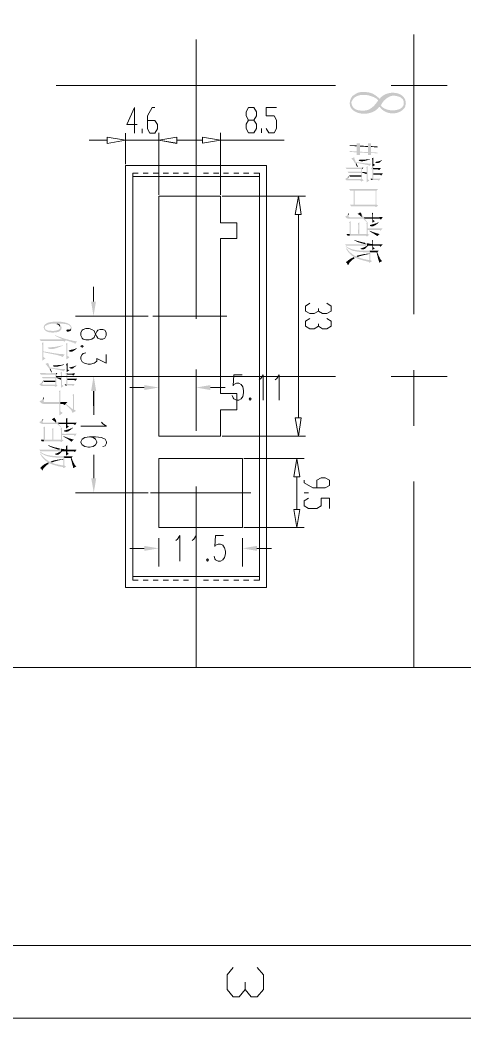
# Model space of a CAD drawing. Header units: millimetres. Extents: x 0 to 204, y 0 to 288.
# Drawn here: x 98.7 to 140.6, y 0 to 94.1 of the extents above; entities that cross this region are included whole.
import ezdxf

# ---------------------------------------------------------------- set-up
doc = ezdxf.new("R2010")
doc.units = ezdxf.units.MM

msp = doc.modelspace()

# ---------------------------------------------------------------- hatches: boundary and pattern name
h = msp.add_hatch(color=0)
h.dxf.hatch_style = 2
h.paths.add_polyline_path([(132.566833, 85.7885), (132.545667, 86.487), (132.430792, 86.316457), (132.301026, 86.1462), (132.156791, 85.983062), (131.998508, 85.833876), (131.826599, 85.705477), (131.641486, 85.604697), (131.44359, 85.538372), (131.233333, 85.513333), (130.909599, 85.513387), (130.636698, 85.550077), (130.413538, 85.627001), (130.239029, 85.747754), (130.112079, 85.915934), (130.031596, 86.135137), (129.996489, 86.40896), (130.005667, 86.741), (129.89891, 86.484529), (129.855551, 86.248435), (129.869477, 86.03379), (129.934576, 85.841665), (130.044735, 85.673131), (130.193841, 85.52926), (130.375781, 85.411123), (130.584443, 85.319791), (130.813713, 85.256335), (131.057478, 85.221827), (131.309627, 85.217337), (131.564046, 85.243938), (131.814622, 85.3027), (132.055243, 85.394695), (132.279795, 85.520993), (132.482167, 85.682667)])
h = msp.add_hatch(color=0)
h.dxf.hatch_style = 2
h.paths.add_polyline_path([(135.149167, 86.211833), (135.125172, 86.365771), (135.091355, 86.516766), (135.033527, 86.658169), (134.9375, 86.783333), (134.873386, 86.853039), (134.794013, 86.921148), (134.702941, 86.985306), (134.603728, 87.043154), (134.499935, 87.092338), (134.395121, 87.1305), (134.292845, 87.155284), (134.196667, 87.164333), (133.998729, 87.19622), (133.786596, 87.194727), (133.568426, 87.162163), (133.352381, 87.100833), (133.146622, 87.013045), (132.95931, 86.901106), (132.798604, 86.767322), (132.672667, 86.614), (132.548536, 86.738071), (132.416087, 86.852968), (132.275668, 86.956894), (132.127625, 87.048049), (131.972306, 87.124635), (131.810059, 87.184855), (131.64123, 87.226909), (131.466167, 87.249), (131.373228, 87.263418), (131.265976, 87.271473), (131.149349, 87.273154), (131.028281, 87.268447), (130.90771, 87.257341), (130.792571, 87.239822), (130.6878, 87.21588), (130.598333, 87.1855), (130.471333, 87.122), (130.3655, 87.0585), (130.2385, 86.973833), (130.153833, 86.910333), (130.069167, 86.825667), (130.005667, 86.741), (130.026833, 86.233), (130.062581, 86.417714), (130.145135, 86.577041), (130.26564, 86.710893), (130.415242, 86.819184), (130.585083, 86.901827), (130.766311, 86.958736), (130.950068, 86.989822), (131.1275, 86.995), (131.26368, 86.987924), (131.371595, 86.982118), (131.460286, 86.975311), (131.538795, 86.965234), (131.616163, 86.949618), (131.701431, 86.926192), (131.803641, 86.892687), (131.931833, 86.846833), (132.122333, 86.783333), (132.228167, 86.719833), (132.355167, 86.656333), (132.439833, 86.571667), (132.545667, 86.487), (132.566833, 85.7885), (132.672667, 85.873167), (132.757333, 85.767333), (132.7785, 86.021333), (132.820833, 86.063667), (132.947833, 86.275333), (133.0325, 86.381167), (133.096, 86.465833), (133.180667, 86.529333), (133.265333, 86.614), (133.35, 86.6775), (133.392333, 86.698667), (133.545744, 86.799816), (133.700259, 86.867438), (133.856088, 86.90498), (134.013443, 86.91589), (134.172534, 86.903615), (134.333572, 86.871605), (134.496768, 86.823306), (134.662333, 86.762167), (134.662333, 86.741), (134.831667, 86.614), (134.895167, 86.529333), (134.916333, 86.444667), (134.958667, 86.317667), (134.958667, 86.211833), (134.979833, 85.703833), (135.043333, 85.7885), (135.085667, 85.894333), (135.106833, 85.979), (135.128, 86.084833)])
h = msp.add_hatch(color=0)
h.dxf.hatch_style = 2
h.paths.add_polyline_path([(134.979833, 85.703833), (134.958667, 86.211833), (134.940659, 86.064114), (134.885578, 85.934719), (134.797989, 85.823604), (134.682458, 85.730722), (134.543551, 85.656025), (134.385833, 85.599468), (134.213871, 85.561003), (134.032228, 85.540585), (133.845472, 85.538167), (133.658167, 85.553703), (133.47488, 85.587145), (133.300176, 85.638448), (133.13862, 85.707565), (132.994778, 85.794449), (132.873216, 85.899054), (132.7785, 86.021333), (132.757333, 85.767333), (132.926667, 85.598), (133.0325, 85.513333), (133.138333, 85.449833), (133.282267, 85.374675), (133.432815, 85.317409), (133.58958, 85.278731), (133.752167, 85.259333), (133.918323, 85.254277), (134.074876, 85.260491), (134.223301, 85.279487), (134.365074, 85.312779), (134.501671, 85.36188), (134.634569, 85.428303), (134.765242, 85.513561), (134.895167, 85.619167)])
h = msp.add_hatch(color=0)
h.dxf.hatch_style = 2
h.paths.add_polyline_path([(132.503333, 81.491667), (132.503333, 81.555167), (131.868333, 81.5975), (131.868333, 82.423), (131.593167, 82.423), (131.593167, 81.5975), (130.81, 81.639833), (130.81, 82.423), (130.513667, 82.423), (130.513667, 81.661), (129.8575, 81.703333), (129.8575, 81.618667), (130.513667, 81.576333), (130.513667, 81.322333), (130.81, 81.322333), (130.81, 81.555167), (131.593167, 81.512833), (131.593167, 81.322333), (131.868333, 81.322333), (131.868333, 81.512833)])
h = msp.add_hatch(color=0)
h.dxf.hatch_style = 2
h.paths.add_polyline_path([(130.513667, 82.2325), (129.8575, 82.253667), (129.8575, 82.190167), (130.513667, 82.147833), (130.513667, 81.661)])
h = msp.add_hatch(color=0)
h.dxf.hatch_style = 2
h.paths.add_polyline_path([(131.593167, 82.169), (130.81, 82.211333), (130.81, 82.126667), (131.593167, 82.084333), (131.593167, 81.5975)])
h = msp.add_hatch(color=0)
h.dxf.hatch_style = 2
h.paths.add_polyline_path([(132.503333, 82.042), (132.503333, 82.126667), (131.868333, 82.169), (131.868333, 82.084333)])
h = msp.add_hatch(color=0)
h.dxf.hatch_style = 2
h.paths.add_polyline_path([(131.868333, 80.496833), (131.149064, 80.568668), (130.429, 80.666167), (130.393695, 80.762905), (130.342614, 80.883919), (130.297684, 81.007182), (130.280833, 81.110667), (130.005667, 81.004833), (130.005667, 80.983667), (130.068307, 80.939533), (130.128367, 80.878842), (130.185749, 80.805972), (130.240352, 80.725301), (130.292078, 80.641207), (130.340828, 80.558068), (130.386501, 80.480262), (130.429, 80.412167), (130.450167, 80.602667), (131.614333, 80.369833), (131.720167, 80.306333)])
h = msp.add_hatch(color=0)
h.dxf.hatch_style = 2
h.paths.add_polyline_path([(131.7625, 80.941333), (131.741333, 80.9625), (131.613358, 80.931263), (131.477147, 80.912626), (131.340738, 80.89776), (131.212167, 80.877833), (130.767667, 80.877833), (130.725333, 80.856667), (130.704167, 80.8355), (130.725333, 80.814333), (130.725333, 80.793167), (130.829029, 80.756274), (130.946293, 80.740845), (131.072537, 80.743309), (131.203171, 80.760094), (131.333606, 80.787627), (131.459254, 80.822337), (131.575526, 80.860652), (131.677833, 80.899)])
h = msp.add_hatch(color=0)
h.dxf.hatch_style = 2
h.paths.add_polyline_path([(132.249333, 80.391), (132.08, 80.496833), (132.08, 81.0895), (131.953, 81.004833), (131.953, 80.9625), (131.974167, 80.920167), (131.995333, 80.856667), (131.995333, 80.221667)])
h = msp.add_hatch(color=0)
h.dxf.hatch_style = 2
h.paths.add_polyline_path([(131.169833, 78.951667), (131.021667, 79.0575), (131.021667, 79.671333), (131.0005, 80.137), (129.455333, 80.137), (129.561167, 80.01), (130.937, 80.01), (130.937, 79.417333), (130.958167, 78.824667)])
h = msp.add_hatch(color=0)
h.dxf.hatch_style = 2
h.paths.add_polyline_path([(130.640667, 80.2005), (130.450167, 80.602667), (130.429, 80.412167), (130.471333, 80.369833), (130.4925, 80.306333), (130.556, 80.242833), (130.577167, 80.2005)])
h = msp.add_hatch(color=0)
h.dxf.hatch_style = 2
h.paths.add_polyline_path([(131.148667, 80.137), (131.0005, 80.137), (131.021667, 79.671333), (131.021667, 80.01)])
h = msp.add_hatch(color=0)
h.dxf.hatch_style = 2
h.paths.add_polyline_path([(131.466167, 79.502), (131.466167, 79.6925), (131.021667, 79.734833), (131.021667, 80.01), (131.021667, 79.671333), (131.236244, 79.606246), (131.445, 79.523167)])
h = msp.add_hatch(color=0)
h.dxf.hatch_style = 2
h.paths.add_polyline_path([(131.720167, 78.9305), (131.550833, 79.036333), (131.550833, 80.285167), (131.423833, 80.2005), (131.423833, 80.158167), (131.445, 80.115833), (131.466167, 80.052333), (131.466167, 78.761167)])
h = msp.add_hatch(color=0)
h.dxf.hatch_style = 2
h.paths.add_polyline_path([(132.757333, 79.121), (132.580459, 79.104695), (132.418402, 79.099304), (132.256477, 79.09947), (132.08, 79.099833), (132.08, 79.967667), (132.0165, 80.179333), (131.847167, 80.052333), (131.974167, 79.967667), (131.974167, 79.099833), (132.0165, 78.972833), (132.503333, 78.972833), (132.609167, 78.909333)])
h = msp.add_hatch(color=0)
h.dxf.hatch_style = 2
h.paths.add_polyline_path([(132.799667, 80.115833), (132.736167, 80.094667), (132.101167, 80.094667), (132.0165, 80.179333), (132.08, 79.967667), (132.5245, 79.967667), (132.6515, 79.904167)])
h = msp.add_hatch(color=0)
h.dxf.hatch_style = 2
h.paths.add_polyline_path([(132.9055, 80.814333), (132.863167, 80.8355), (132.842, 80.8355), (132.757333, 80.793167), (132.630333, 80.750833), (132.540821, 80.721845), (132.444993, 80.706516), (132.351876, 80.686887), (132.2705, 80.645), (132.2705, 80.623833), (132.312833, 80.5815), (132.376333, 80.560333), (132.503333, 80.560333), (132.566833, 80.5815), (132.639395, 80.604519), (132.717117, 80.654525), (132.788488, 80.715644), (132.842, 80.772)])
h = msp.add_hatch(color=0)
h.dxf.hatch_style = 2
h.paths.add_polyline_path([(130.958167, 78.824667), (130.937, 79.417333), (130.937, 79.0575), (129.794, 79.0575), (129.7305, 79.078667), (129.709333, 79.099833), (129.709333, 79.142167), (129.688167, 79.332667), (129.688167, 79.3115), (129.645833, 79.248), (129.624667, 79.205667), (129.582333, 79.163333), (129.54, 79.142167), (129.4765, 79.099833), (129.434167, 79.099833), (129.434167, 79.078667), (129.4765, 79.015167), (129.518833, 78.972833), (129.6035, 78.9305), (130.852333, 78.9305)])
h = msp.add_hatch(color=0)
h.dxf.hatch_style = 2
h.paths.add_polyline_path([(130.937, 79.629), (130.937, 79.756), (129.667, 79.756), (129.751667, 79.629)])
h = msp.add_hatch(color=0)
h.dxf.hatch_style = 2
h.paths.add_polyline_path([(129.751667, 79.332667), (129.688167, 79.332667), (129.709333, 79.142167), (129.7305, 79.1845), (129.7305, 79.248)])
h = msp.add_hatch(color=0)
h.dxf.hatch_style = 2
h.paths.add_polyline_path([(130.937, 79.417333), (129.794, 79.417333), (129.8575, 79.290333), (130.937, 79.290333), (130.937, 79.0575)])
h = msp.add_hatch(color=0)
h.dxf.hatch_style = 2
h.paths.add_polyline_path([(132.0165, 78.972833), (131.974167, 79.099833), (131.804833, 79.099833), (131.910667, 78.972833), (131.953, 78.972833)])
h = msp.add_hatch(color=0)
h.dxf.hatch_style = 2
h.paths.add_polyline_path([(132.990167, 79.607833), (132.08, 79.607833), (132.08, 79.480833), (132.715, 79.480833), (132.820833, 79.396167)])
h = msp.add_hatch(color=0)
h.dxf.hatch_style = 2
h.paths.add_polyline_path([(130.2385, 78.126167), (129.794, 78.126167), (129.899833, 77.978), (130.217333, 77.978), (130.217333, 76.6445)])
h = msp.add_hatch(color=0)
h.dxf.hatch_style = 2
h.paths.add_polyline_path([(132.5245, 78.126167), (132.334, 78.126167), (132.291667, 76.6445), (130.323167, 76.6445), (130.323167, 77.978), (130.302, 78.126167), (130.2385, 78.126167), (130.217333, 76.6445), (129.878667, 76.6445), (129.9845, 76.496333), (130.407833, 76.496333), (132.228167, 76.496333), (132.334, 76.411667), (132.376333, 77.978)])
h = msp.add_hatch(color=0)
h.dxf.hatch_style = 2
h.paths.add_polyline_path([(132.334, 78.126167), (130.302, 78.126167), (130.323167, 77.978), (132.291667, 77.978), (132.291667, 76.6445)])
h = msp.add_hatch(color=0)
h.dxf.hatch_style = 2
h.paths.add_polyline_path([(132.545667, 76.581), (132.376333, 76.665667), (132.376333, 77.978), (132.334, 76.411667)])
h = msp.add_hatch(color=0)
h.dxf.hatch_style = 2
h.paths.add_polyline_path([(131.487333, 75.035833), (131.36971, 75.186117), (131.241668, 75.375294), (131.109459, 75.564074), (130.979333, 75.713167), (130.979333, 75.459167), (129.878667, 75.459167), (129.794, 75.480333), (129.751667, 75.5015), (129.751667, 75.522667), (129.7305, 75.819), (129.709333, 75.776667), (129.667, 75.713167), (129.624667, 75.670833), (129.6035, 75.6285), (129.561167, 75.586167), (129.4765, 75.543833), (129.434167, 75.543833), (129.4765, 75.459167), (129.518833, 75.416833), (129.582333, 75.3745), (129.624667, 75.353333), (129.688167, 75.332167), (131.1275, 75.332167), (131.445, 75.014667)])
h = msp.add_hatch(color=0)
h.dxf.hatch_style = 2
h.paths.add_polyline_path([(129.794, 75.819), (129.7305, 75.819), (129.751667, 75.522667), (129.751667, 75.607333), (129.772833, 75.670833), (129.772833, 75.734333)])
h = msp.add_hatch(color=0)
h.dxf.hatch_style = 2
h.paths.add_polyline_path([(130.979333, 75.713167), (130.953113, 75.780009), (130.933941, 75.820604), (130.919771, 75.842306), (130.908557, 75.85247), (130.898253, 75.85845), (130.886812, 75.867601), (130.872187, 75.887277), (130.852333, 75.924833), (130.598333, 75.776667), (130.6195, 75.7555), (130.661833, 75.734333), (130.725333, 75.713167), (130.81, 75.6285), (130.8735, 75.586167), (130.915833, 75.522667), (130.979333, 75.459167)])
h = msp.add_hatch(color=0)
h.dxf.hatch_style = 2
h.paths.add_polyline_path([(131.974167, 75.332167), (131.974167, 75.459167), (131.169833, 75.459167), (131.275667, 75.332167)])
h = msp.add_hatch(color=0)
h.dxf.hatch_style = 2
h.paths.add_polyline_path([(132.228167, 75.099333), (132.058833, 75.205167), (132.058833, 75.903667), (131.931833, 75.840167), (131.974167, 75.734333), (131.974167, 74.93)])
h = msp.add_hatch(color=0)
h.dxf.hatch_style = 2
h.paths.add_polyline_path([(132.969, 75.480333), (132.741657, 75.474347), (132.520796, 75.4634), (132.296495, 75.455628), (132.058833, 75.459167), (132.058833, 75.332167), (132.672667, 75.332167), (132.799667, 75.226333)])
h = msp.add_hatch(color=0)
h.dxf.hatch_style = 2
h.paths.add_polyline_path([(130.704167, 73.7235), (130.661833, 73.871667), (129.942167, 73.871667), (129.942167, 75.099333), (129.794, 74.9935), (129.815167, 74.972333), (129.836333, 74.908833), (129.836333, 74.803), (129.8575, 74.760667), (129.8575, 73.7235), (130.598333, 73.7235)])
h = msp.add_hatch(color=0)
h.dxf.hatch_style = 2
h.paths.add_polyline_path([(131.487333, 73.638833), (131.466167, 73.871667), (130.7465, 73.871667), (130.7465, 74.972333), (130.6195, 74.887667), (130.653871, 74.760016), (130.665471, 74.622372), (130.662288, 74.47718), (130.652308, 74.326882), (130.643519, 74.173922), (130.643908, 74.020743), (130.661461, 73.869788), (130.704167, 73.7235), (131.3815, 73.7235)])
h = msp.add_hatch(color=0)
h.dxf.hatch_style = 2
h.paths.add_polyline_path([(131.699, 73.808167), (131.550833, 73.892833), (131.550833, 75.014667), (131.423833, 74.93), (131.423833, 74.887667), (131.445, 74.845333), (131.466167, 74.781833), (131.466167, 73.871667), (131.487333, 73.638833)])
h = msp.add_hatch(color=0)
h.dxf.hatch_style = 2
h.paths.add_polyline_path([(132.969, 74.443167), (132.947833, 74.443167), (132.926667, 74.422), (132.820833, 74.422), (132.503333, 74.422), (131.550833, 74.422), (131.550833, 74.273833), (132.693833, 74.273833), (132.7785, 74.189167)])
h = msp.add_hatch(color=0)
h.dxf.hatch_style = 2
h.paths.add_polyline_path([(132.588, 74.951167), (132.545667, 74.9935), (132.5245, 74.972333), (132.461, 74.951167), (132.3975, 74.908833), (132.312833, 74.887667), (132.185833, 74.845333), (132.069532, 74.804207), (131.960541, 74.779584), (131.858362, 74.756086), (131.7625, 74.718333), (131.7625, 74.676), (131.783667, 74.633667), (131.868333, 74.6125), (132.058833, 74.6125), (132.122333, 74.633667), (132.1435, 74.654833), (132.228167, 74.697167), (132.291667, 74.718333), (132.334, 74.760667), (132.461, 74.845333), (132.5245, 74.908833)])
h = msp.add_hatch(color=0)
h.dxf.hatch_style = 2
h.paths.add_polyline_path([(129.8575, 73.7235), (129.8575, 73.871667), (129.561167, 73.871667), (129.645833, 73.7235), (129.815167, 73.7235)])
h = msp.add_hatch(color=0)
h.dxf.hatch_style = 2
h.paths.add_polyline_path([(132.672667, 73.871667), (132.191257, 74.019172), (131.720167, 74.189167), (131.699, 74.168), (131.786693, 74.108866), (131.89413, 74.043117), (132.004544, 73.976309), (132.101167, 73.914), (132.185833, 73.871667), (132.376333, 73.744667), (132.418667, 73.7235), (132.439833, 73.681167)])
h = msp.add_hatch(color=0)
h.dxf.hatch_style = 2
h.paths.add_polyline_path([(131.487333, 73.003833), (131.423833, 73.025), (131.339167, 73.046167), (131.318, 72.919167), (129.413, 72.919167), (129.518833, 72.771), (131.487333, 72.771)])
h = msp.add_hatch(color=0)
h.dxf.hatch_style = 2
h.paths.add_polyline_path([(131.953, 71.331667), (131.804833, 71.416333), (131.804833, 72.157167), (131.720167, 72.305333), (131.427943, 72.304713), (131.137951, 72.307781), (130.851134, 72.32034), (130.568435, 72.348196), (130.290797, 72.397152), (130.01916, 72.473013), (129.75447, 72.581583), (129.497667, 72.728667), (129.455333, 72.7075), (129.666735, 72.539886), (129.899833, 72.411167), (129.963333, 72.39), (130.026833, 72.347667), (130.069167, 72.3265), (130.132667, 72.3265), (130.153833, 72.305333), (130.217333, 72.284167), (130.302, 72.284167), (130.3655, 72.263), (130.450167, 72.241833), (130.744516, 72.199384), (131.068762, 72.173174), (131.39592, 72.160127), (131.699, 72.157167), (131.699, 71.416333), (131.720167, 71.162333)])
h = msp.add_hatch(color=0)
h.dxf.hatch_style = 2
h.paths.add_polyline_path([(131.720167, 71.162333), (131.699, 71.416333), (131.405048, 71.476476), (131.135967, 71.535264), (130.867944, 71.608669), (130.577167, 71.712667), (130.534833, 71.839667), (130.457757, 71.811158), (130.390503, 71.8058), (130.326623, 71.827959), (130.259667, 71.882), (130.183566, 71.929972), (130.128433, 71.962036), (130.075417, 72.001707), (130.005667, 72.0725), (129.865239, 72.16856), (129.751402, 72.293559), (129.648281, 72.429737), (129.54, 72.559333), (129.497667, 72.538167), (129.573916, 72.401757), (129.639086, 72.294089), (129.712922, 72.192042), (129.815167, 72.0725), (129.877294, 72.007776), (129.932245, 71.958994), (129.986865, 71.914048), (130.048, 71.860833), (130.090333, 71.8185), (130.153833, 71.797333), (130.196167, 71.755), (130.259667, 71.712667), (130.280833, 71.5645), (130.344333, 71.606833), (130.407833, 71.628), (130.429, 71.628), (130.471333, 71.606833), (130.534833, 71.585667), (130.679693, 71.529575), (130.831167, 71.479833), (131.230423, 71.363417), (131.6355, 71.268167)])
h = msp.add_hatch(color=0)
h.dxf.hatch_style = 2
h.paths.add_polyline_path([(131.339167, 73.046167), (131.082455, 73.094569), (130.817144, 73.160334), (130.553553, 73.237808), (130.302, 73.321333), (130.280833, 73.300167), (130.302, 73.279), (130.3655, 73.257833), (130.429, 73.2155), (130.471333, 73.194333), (130.534833, 73.173167), (130.598333, 73.130833), (130.661833, 73.109667), (130.7465, 73.0885), (131.030795, 72.999071), (131.318, 72.919167)])
h = msp.add_hatch(color=0)
h.dxf.hatch_style = 2
h.paths.add_polyline_path([(131.974167, 72.771), (131.974167, 72.940333), (131.855137, 72.945542), (131.720167, 72.970364), (131.590488, 72.996045), (131.487333, 73.003833), (131.487333, 72.771), (131.341548, 72.69136), (131.191, 72.622833), (131.0005, 72.559333), (130.958167, 72.538167), (130.894667, 72.517), (130.8735, 72.495833), (130.894667, 72.474667), (130.958167, 72.4535), (131.0005, 72.4535), (131.064, 72.432333), (131.148667, 72.432333), (131.275667, 72.474667), (131.296833, 72.495833), (131.339167, 72.517), (131.466167, 72.644), (131.5085, 72.7075), (131.572, 72.771)])
h = msp.add_hatch(color=0)
h.dxf.hatch_style = 2
h.paths.add_polyline_path([(132.228167, 72.538167), (132.058833, 72.644), (132.058833, 73.321333), (131.931833, 73.257833), (131.974167, 73.173167), (131.974167, 72.368833)])
h = msp.add_hatch(color=0)
h.dxf.hatch_style = 2
h.paths.add_polyline_path([(132.969, 72.919167), (132.058833, 72.919167), (132.058833, 72.771), (132.672667, 72.771), (132.7785, 72.686333)])
h = msp.add_hatch(color=0)
h.dxf.hatch_style = 2
h.paths.add_polyline_path([(130.280833, 71.5645), (130.259667, 71.712667), (130.162494, 71.674563), (130.056632, 71.623734), (129.946321, 71.562536), (129.835804, 71.493327), (129.729322, 71.418462), (129.631116, 71.340299), (129.545428, 71.261192), (129.4765, 71.1835), (129.518833, 71.1835), (129.561167, 71.162333), (129.6035, 71.12), (129.645833, 71.035333), (129.667, 70.971833), (129.7305, 70.971833), (129.755369, 71.041406), (129.800069, 71.121224), (129.859825, 71.206052), (129.929864, 71.290656), (130.005408, 71.369804), (130.081685, 71.438261), (130.153918, 71.490793), (130.217333, 71.522167)])
h = msp.add_hatch(color=0)
h.dxf.hatch_style = 2
h.paths.add_polyline_path([(131.699, 71.987833), (131.699, 72.051333), (131.649008, 72.039925), (131.58045, 72.030315), (131.499167, 72.021723), (131.411001, 72.013366), (131.321793, 72.004463), (131.237385, 71.994233), (131.163618, 71.981895), (131.106333, 71.966667), (130.819657, 71.906077), (130.534833, 71.839667), (130.577167, 71.712667), (130.835896, 71.807106), (131.100248, 71.876576), (131.367642, 71.932883), (131.6355, 71.987833)])
h = msp.add_hatch(color=0)
h.dxf.hatch_style = 2
h.paths.add_polyline_path([(132.588, 72.305333), (131.720167, 72.305333), (131.804833, 72.157167), (132.3975, 72.157167), (132.3975, 72.093667), (132.439833, 71.966667), (132.439833, 71.903167), (132.461, 71.839667), (132.461, 72.157167)])
h = msp.add_hatch(color=0)
h.dxf.hatch_style = 2
h.paths.add_polyline_path([(132.9055, 71.331667), (132.863167, 71.374), (132.842, 71.416333), (132.757333, 71.501), (132.736167, 71.5645), (132.693833, 71.606833), (132.693833, 71.649167), (132.623371, 71.776415), (132.564055, 71.895361), (132.51142, 72.018211), (132.461, 72.157167), (132.461, 71.839667), (132.482167, 71.797333), (132.482167, 71.733833), (132.503333, 71.6915), (132.503333, 71.649167), (132.5245, 71.606833), (132.5245, 71.5645), (132.545667, 71.522167), (132.545667, 71.501), (132.566833, 71.479833), (132.566833, 71.4375), (132.609167, 71.3105), (132.609167, 71.1835)])
h = msp.add_hatch(color=0)
h.dxf.hatch_style = 2
h.paths.add_polyline_path([(105.918, 67.521667), (105.452333, 67.521667), (105.685167, 66.145833)])
h = msp.add_hatch(color=0)
h.dxf.hatch_style = 2
h.paths.add_polyline_path([(102.6795, 65.045167), (102.653273, 65.126013), (102.633727, 65.191878), (102.600026, 65.253179), (102.531333, 65.320333), (102.516508, 65.222683), (102.512548, 65.140929), (102.512358, 65.072379), (102.508844, 65.014343), (102.494912, 64.964128), (102.463468, 64.919043), (102.407417, 64.876398), (102.319667, 64.8335), (102.070297, 64.764047), (101.811667, 64.748833), (101.650955, 64.762827), (101.502683, 64.774729), (101.37036, 64.793792), (101.257497, 64.829267), (101.167603, 64.890406), (101.104187, 64.986462), (101.070761, 65.126687), (101.070833, 65.320333), (101.032274, 65.243889), (101.005117, 65.186421), (100.988792, 65.141802), (100.982727, 65.103904), (100.986353, 65.066602), (100.999098, 65.023768), (101.020393, 64.969277), (101.049667, 64.897), (101.070833, 64.854667), (101.1555, 64.77), (101.219, 64.727667), (101.240167, 64.727667), (101.2825, 64.685333), (101.473, 64.621833), (101.5365, 64.621833), (101.710182, 64.600931), (101.917897, 64.598285), (102.125413, 64.612705), (102.2985, 64.643), (102.354577, 64.660504), (102.415396, 64.686789), (102.477001, 64.721011), (102.535434, 64.762327), (102.586741, 64.809894), (102.626964, 64.862869), (102.652147, 64.920407), (102.658333, 64.981667)])
h = msp.add_hatch(color=0)
h.dxf.hatch_style = 2
h.paths.add_polyline_path([(103.632, 65.002833), (103.597972, 65.164831), (103.510259, 65.295049), (103.381287, 65.397197), (103.223483, 65.474982), (103.049276, 65.532114), (102.871091, 65.572299), (102.701357, 65.599248), (102.5525, 65.616667), (102.334996, 65.615939), (102.117128, 65.618254), (101.899988, 65.614484), (101.684667, 65.5955), (101.619418, 65.576599), (101.569275, 65.564874), (101.529203, 65.557549), (101.494167, 65.551844), (101.45913, 65.544981), (101.419058, 65.534183), (101.368915, 65.516671), (101.303667, 65.489667), (101.261333, 65.4685), (101.219, 65.426167), (101.1555, 65.405), (101.070833, 65.320333), (101.092, 65.066333), (101.091851, 65.13534), (101.110124, 65.191349), (101.151085, 65.232475), (101.219, 65.256833), (101.276133, 65.309221), (101.346132, 65.338854), (101.421357, 65.359227), (101.494167, 65.383833), (101.557667, 65.405), (101.642333, 65.405), (101.705833, 65.426167), (101.7905, 65.426167), (101.875167, 65.447333), (101.965958, 65.447455), (102.02001, 65.448375), (102.048768, 65.448543), (102.063682, 65.446407), (102.076198, 65.440419), (102.097764, 65.429027), (102.139826, 65.410682), (102.213833, 65.383833), (102.277333, 65.447333), (102.594833, 65.447333), (102.6795, 65.426167), (102.79251, 65.428035), (102.903337, 65.414393), (103.013371, 65.396054), (103.124, 65.383833), (103.207261, 65.363411), (103.284205, 65.336605), (103.35513, 65.296372), (103.420333, 65.235667), (103.477893, 65.179046), (103.514823, 65.133802), (103.535861, 65.094776), (103.545746, 65.056808), (103.549214, 65.01474), (103.551004, 64.96341), (103.555854, 64.897661), (103.5685, 64.812333), (103.632, 64.939333)])
h = msp.add_hatch(color=0)
h.dxf.hatch_style = 2
h.paths.add_polyline_path([(102.531333, 65.320333), (102.467833, 65.362667), (102.404333, 65.383833), (102.340833, 65.426167), (102.277333, 65.447333), (102.213833, 65.383833), (102.277333, 65.362667), (102.340833, 65.320333), (102.383167, 65.299167), (102.446667, 65.235667), (102.467833, 65.193333), (102.510167, 65.151), (102.510167, 65.045167)])
h = msp.add_hatch(color=0)
h.dxf.hatch_style = 2
h.paths.add_polyline_path([(103.5685, 64.812333), (103.547333, 65.024), (103.547333, 65.002833), (103.526167, 64.939333), (103.505, 64.897), (103.483833, 64.897), (103.420333, 64.875833), (103.356833, 64.875833), (103.272167, 64.897), (103.229833, 64.875833), (103.166333, 64.875833), (103.124, 64.791167), (103.124, 64.748833), (103.166333, 64.7065), (103.229833, 64.685333), (103.3145, 64.685333), (103.4415, 64.727667), (103.526167, 64.77)])
h = msp.add_hatch(color=0)
h.dxf.hatch_style = 2
h.paths.add_polyline_path([(104.118833, 63.754), (104.009031, 63.779813), (103.888381, 63.796466), (103.761249, 63.818343), (103.632, 63.859833), (103.498319, 63.877296), (103.356304, 63.916719), (103.20397, 63.959449), (103.039333, 63.986833), (103.018167, 64.008), (102.9335, 64.029167), (102.8065, 64.0715), (102.721833, 64.092667), (102.658333, 64.113833), (102.594833, 64.156167), (102.439523, 64.199724), (102.318608, 64.244008), (102.203515, 64.291997), (102.065667, 64.346667), (102.0445, 64.3255), (102.106107, 64.278092), (102.194254, 64.226033), (102.300856, 64.171618), (102.417827, 64.117141), (102.53708, 64.064896), (102.650528, 64.017178), (102.750086, 63.976281), (102.827667, 63.9445), (102.848833, 63.796333), (102.9335, 63.711667), (103.081667, 63.859833), (103.154807, 63.831242), (103.253249, 63.804932), (103.355858, 63.779615), (103.4415, 63.754), (103.505, 63.732833), (103.589667, 63.711667), (103.674333, 63.669333), (103.759, 63.648167), (103.864833, 63.627), (103.9495, 63.521167)])
h = msp.add_hatch(color=0)
h.dxf.hatch_style = 2
h.paths.add_polyline_path([(102.848833, 63.796333), (102.827667, 63.9445), (100.605167, 63.9445), (100.711, 63.796333), (102.721833, 63.796333)])
h = msp.add_hatch(color=0)
h.dxf.hatch_style = 2
h.paths.add_polyline_path([(101.1555, 62.1665), (100.943833, 62.2935), (100.943833, 63.6905), (100.816833, 63.605833), (100.816833, 63.5635), (100.838, 63.521167), (100.838, 63.457667), (100.859167, 63.415333), (100.859167, 61.954833)])
h = msp.add_hatch(color=0)
h.dxf.hatch_style = 2
h.paths.add_polyline_path([(102.8065, 63.373), (102.785333, 63.394167), (102.414255, 63.319819), (102.0445, 63.246), (101.953086, 63.245636), (101.842623, 63.23621), (101.732556, 63.221096), (101.642333, 63.203667), (101.451833, 63.203667), (101.388333, 63.1825), (101.367167, 63.161333), (101.420138, 63.10787), (101.484381, 63.069914), (101.558388, 63.045971), (101.640647, 63.034548), (101.729648, 63.034154), (101.823883, 63.043294), (101.92184, 63.060476), (102.02201, 63.084207), (102.122883, 63.112994), (102.222949, 63.145345), (102.320698, 63.179765), (102.414619, 63.214763), (102.503203, 63.248845), (102.58494, 63.280518), (102.65832, 63.308289), (102.721833, 63.330667)])
h = msp.add_hatch(color=0)
h.dxf.hatch_style = 2
h.paths.add_polyline_path([(103.420333, 62.272333), (103.208667, 62.399333), (103.208667, 63.627), (103.081667, 63.542333), (103.081667, 63.521167), (103.102833, 63.457667), (103.124, 63.415333), (103.124, 62.060667)])
h = msp.add_hatch(color=0)
h.dxf.hatch_style = 2
h.paths.add_polyline_path([(104.097667, 63.076667), (104.055333, 63.119), (103.996513, 63.08282), (103.90796, 63.050622), (103.800093, 63.021425), (103.683329, 62.994249), (103.568087, 62.968115), (103.464783, 62.942043), (103.383837, 62.915054), (103.335667, 62.886167), (103.356833, 62.843833), (103.399167, 62.822667), (103.526167, 62.780333), (103.632, 62.780333), (103.734046, 62.827528), (103.827924, 62.886167), (103.919089, 62.950097), (104.013, 63.013167)])
h = msp.add_hatch(color=0)
h.dxf.hatch_style = 2
h.paths.add_polyline_path([(102.975833, 62.5475), (102.46312, 62.582706), (101.954939, 62.653466), (101.449204, 62.740034), (100.943833, 62.822667), (100.943833, 62.759167), (101.152809, 62.705719), (101.385853, 62.655896), (101.633962, 62.607207), (101.888131, 62.557157), (102.139357, 62.503255), (102.378636, 62.443006), (102.596962, 62.373919), (102.785333, 62.2935)])
h = msp.add_hatch(color=0)
h.dxf.hatch_style = 2
h.paths.add_polyline_path([(103.018167, 61.129333), (102.975833, 61.1505), (102.785333, 61.1505), (102.721833, 61.171667), (102.510167, 61.171667), (102.446667, 61.192833), (102.013544, 61.242972), (101.578833, 61.298667), (101.557667, 61.362167), (101.515333, 61.425667), (101.451833, 61.616167), (101.430667, 61.6585), (101.430667, 61.722), (101.4095, 61.743167), (101.134333, 61.637333), (101.1555, 61.637333), (101.176667, 61.616167), (101.261333, 61.5315), (101.2825, 61.489167), (101.367167, 61.4045), (101.479615, 61.227097), (101.578833, 61.044667), (101.6, 61.235167), (102.764167, 61.002333), (102.87, 60.938833)])
h = msp.add_hatch(color=0)
h.dxf.hatch_style = 2
h.paths.add_polyline_path([(101.769333, 60.854167), (101.6, 61.235167), (101.578833, 61.044667), (101.621167, 61.002333), (101.684667, 60.875333), (101.727, 60.833)])
h = msp.add_hatch(color=0)
h.dxf.hatch_style = 2
h.paths.add_polyline_path([(102.912333, 61.573833), (102.891167, 61.595), (102.848833, 61.595), (102.764167, 61.573833), (102.658333, 61.552667), (102.573667, 61.552667), (102.489, 61.5315), (102.340833, 61.5315), (102.277333, 61.510333), (101.9175, 61.510333), (101.875167, 61.489167), (101.854, 61.468), (101.9175, 61.4045), (101.959833, 61.383333), (102.256167, 61.383333), (102.409063, 61.415712), (102.544563, 61.453183), (102.678739, 61.492772), (102.827667, 61.5315)])
h = msp.add_hatch(color=0)
h.dxf.hatch_style = 2
h.paths.add_polyline_path([(103.399167, 61.0235), (103.229833, 61.129333), (103.229833, 61.722), (103.102833, 61.637333), (103.102833, 61.595), (103.124, 61.552667), (103.124, 61.510333), (103.145167, 61.446833), (103.145167, 60.875333)])
h = msp.add_hatch(color=0)
h.dxf.hatch_style = 2
h.paths.add_polyline_path([(104.055333, 61.468), (104.013, 61.489167), (103.857309, 61.406517), (103.704628, 61.369575), (103.552675, 61.344803), (103.399167, 61.298667), (103.420333, 61.256333), (103.505, 61.214), (103.589667, 61.192833), (103.653167, 61.192833), (103.716667, 61.214), (103.737833, 61.214), (103.780167, 61.235167), (103.864833, 61.319833), (103.991833, 61.4045)])
h = msp.add_hatch(color=0)
h.dxf.hatch_style = 2
h.paths.add_polyline_path([(102.2985, 59.605333), (102.1715, 59.69), (102.1715, 60.325), (102.150333, 60.790667), (101.775849, 60.770922), (101.378544, 60.76606), (100.980842, 60.773502), (100.605167, 60.790667), (100.711, 60.6425), (102.086833, 60.6425), (102.086833, 60.049833), (102.108, 59.478333)])
h = msp.add_hatch(color=0)
h.dxf.hatch_style = 2
h.paths.add_polyline_path([(102.086833, 60.282667), (102.086833, 60.409667), (100.816833, 60.409667), (100.9015, 60.282667)])
h = msp.add_hatch(color=0)
h.dxf.hatch_style = 2
h.paths.add_polyline_path([(102.2985, 60.790667), (102.150333, 60.790667), (102.1715, 60.325), (102.1715, 60.663667)])
h = msp.add_hatch(color=0)
h.dxf.hatch_style = 2
h.paths.add_polyline_path([(102.616, 60.155667), (102.616, 60.325), (102.1715, 60.3885), (102.1715, 60.663667), (102.1715, 60.325), (102.375097, 60.246816), (102.573667, 60.155667)])
h = msp.add_hatch(color=0)
h.dxf.hatch_style = 2
h.paths.add_polyline_path([(102.87, 59.563), (102.700667, 59.668833), (102.700667, 60.917667), (102.573667, 60.833), (102.573667, 60.790667), (102.594833, 60.748333), (102.594833, 60.706), (102.616, 60.6425), (102.616, 59.393667)])
h = msp.add_hatch(color=0)
h.dxf.hatch_style = 2
h.paths.add_polyline_path([(103.907167, 59.7535), (103.718651, 59.756741), (103.549715, 59.748208), (103.384879, 59.73703), (103.208667, 59.732333), (103.208667, 60.621333), (103.145167, 60.811833), (102.997, 60.684833), (103.124, 60.621333), (103.124, 59.732333), (103.145167, 59.605333), (103.208667, 59.6265), (103.653167, 59.6265), (103.759, 59.541833)])
h = msp.add_hatch(color=0)
h.dxf.hatch_style = 2
h.paths.add_polyline_path([(103.9495, 60.748333), (103.830719, 60.751426), (103.752782, 60.744232), (103.683246, 60.733798), (103.589667, 60.727167), (103.251, 60.727167), (103.145167, 60.811833), (103.208667, 60.621333), (103.674333, 60.621333), (103.780167, 60.536667)])
h = msp.add_hatch(color=0)
h.dxf.hatch_style = 2
h.paths.add_polyline_path([(104.14, 60.240333), (103.208667, 60.240333), (103.208667, 60.113333), (103.864833, 60.113333), (103.970667, 60.049833)])
h = msp.add_hatch(color=0)
h.dxf.hatch_style = 2
h.paths.add_polyline_path([(105.918, 59.076167), (105.452333, 59.076167), (105.685167, 60.452)])
h = msp.add_hatch(color=0)
h.dxf.hatch_style = 2
h.paths.add_polyline_path([(105.939167, 59.076167), (105.4735, 59.076167), (105.706333, 60.452)])
h = msp.add_hatch(color=0)
h.dxf.hatch_style = 2
h.paths.add_polyline_path([(102.108, 59.478333), (102.086833, 60.049833), (102.086833, 59.69), (100.922667, 59.69), (100.880333, 59.711167), (100.859167, 59.711167), (100.859167, 59.774667), (100.838, 59.965167), (100.788953, 59.889248), (100.723965, 59.819514), (100.647202, 59.764398), (100.562833, 59.732333), (100.711, 59.584167), (100.732167, 59.584167), (100.816833, 59.563), (102.002167, 59.563)])
h = msp.add_hatch(color=0)
h.dxf.hatch_style = 2
h.paths.add_polyline_path([(100.9015, 59.965167), (100.838, 59.965167), (100.859167, 59.774667), (100.859167, 59.817), (100.880333, 59.901667)])
h = msp.add_hatch(color=0)
h.dxf.hatch_style = 2
h.paths.add_polyline_path([(102.086833, 60.049833), (100.922667, 60.049833), (101.007333, 59.944), (102.086833, 59.944), (102.086833, 59.69)])
h = msp.add_hatch(color=0)
h.dxf.hatch_style = 2
h.paths.add_polyline_path([(103.145167, 59.605333), (103.124, 59.732333), (102.954667, 59.732333), (103.039333, 59.605333), (103.081667, 59.605333)])
h = msp.add_hatch(color=0)
h.dxf.hatch_style = 2
h.paths.add_polyline_path([(110.468833, 59.647667), (110.468833, 59.182), (111.844667, 59.414833)])
h = msp.add_hatch(color=0)
h.dxf.hatch_style = 2
h.paths.add_polyline_path([(116.713, 59.647667), (116.713, 59.182), (115.358333, 59.414833)])
h = msp.add_hatch(color=0)
h.dxf.hatch_style = 2
h.paths.add_polyline_path([(102.467833, 57.869667), (102.467833, 58.039), (101.0285, 58.039), (100.986167, 58.081333), (100.986167, 58.1025), (100.943833, 58.4835), (100.943833, 58.462333), (100.922667, 58.398833), (100.880333, 58.335333), (100.838, 58.293), (100.816833, 58.250667), (100.7745, 58.208333), (100.689833, 58.166), (100.626333, 58.144833), (100.584, 58.144833), (100.674454, 58.019983), (100.7618, 57.94375), (100.866079, 57.899267), (101.007333, 57.869667)])
h = msp.add_hatch(color=0)
h.dxf.hatch_style = 2
h.paths.add_polyline_path([(101.0285, 58.4835), (100.943833, 58.4835), (100.986167, 58.1025), (100.984067, 58.199801), (100.990532, 58.263367), (101.000107, 58.320583), (101.007333, 58.398833)])
h = msp.add_hatch(color=0)
h.dxf.hatch_style = 2
h.paths.add_polyline_path([(102.785333, 57.023), (102.5525, 57.171167), (102.5525, 59.160833), (102.404333, 59.055), (102.4255, 59.033833), (102.446667, 58.970333), (102.446667, 58.8645), (102.467833, 58.822167), (102.467833, 56.790167)])
h = msp.add_hatch(color=0)
h.dxf.hatch_style = 2
h.paths.add_polyline_path([(104.034167, 57.2135), (103.843667, 57.3405), (103.843667, 58.822167), (103.759, 57.3405), (103.0605, 57.890833), (103.039333, 57.827333), (103.120486, 57.753792), (103.218059, 57.665441), (103.323967, 57.56583), (103.430123, 57.458504), (103.52844, 57.347011), (103.610833, 57.234898), (103.669215, 57.125712), (103.6955, 57.023)])
h = msp.add_hatch(color=0)
h.dxf.hatch_style = 2
h.paths.add_polyline_path([(103.843667, 58.822167), (103.716667, 58.7375), (103.716667, 58.695167), (103.759, 58.6105), (103.759, 57.3405)])
h = msp.add_hatch(color=0)
h.dxf.hatch_style = 2
h.paths.add_polyline_path([(103.208667, 58.039), (102.5525, 58.039), (102.5525, 57.869667), (102.827667, 57.869667), (102.9335, 57.763833), (103.018167, 57.8485), (103.039333, 57.827333), (103.0605, 57.890833)])
h = msp.add_hatch(color=0)
h.dxf.hatch_style = 2
h.paths.add_polyline_path([(102.637167, 55.6895), (102.513987, 55.834078), (102.377743, 56.011366), (102.244211, 56.197054), (102.129167, 56.366833), (102.129167, 56.112833), (100.943833, 56.112833), (100.9015, 56.134), (100.9015, 56.155167), (100.880333, 56.4515), (100.817726, 56.367925), (100.748306, 56.276346), (100.665525, 56.203552), (100.562833, 56.176333), (100.584, 56.134), (100.668667, 56.049333), (100.711, 56.028167), (100.9015, 55.964667), (102.277333, 55.964667), (102.594833, 55.668333)])
h = msp.add_hatch(color=0)
h.dxf.hatch_style = 2
h.paths.add_polyline_path([(100.943833, 56.4515), (100.880333, 56.4515), (100.9015, 56.155167), (100.9015, 56.303333), (100.922667, 56.366833)])
h = msp.add_hatch(color=0)
h.dxf.hatch_style = 2
h.paths.add_polyline_path([(102.129167, 56.366833), (102.095631, 56.420196), (102.067783, 56.456395), (102.038878, 56.500729), (102.002167, 56.5785), (101.727, 56.409167), (101.769333, 56.409167), (101.811667, 56.366833), (101.854, 56.345667), (101.896333, 56.303333), (101.959833, 56.261), (102.002167, 56.218667), (102.065667, 56.176333), (102.129167, 56.112833)])
h = msp.add_hatch(color=0)
h.dxf.hatch_style = 2
h.paths.add_polyline_path([(103.356833, 55.731833), (103.208667, 55.837667), (103.208667, 56.557333), (103.081667, 56.472667), (103.102833, 56.388), (103.102833, 55.5625)])
h = msp.add_hatch(color=0)
h.dxf.hatch_style = 2
h.paths.add_polyline_path([(101.854, 54.356), (101.811667, 54.504167), (101.092, 54.504167), (101.092, 55.731833), (100.943833, 55.647167), (100.978525, 55.50979), (100.993691, 55.356522), (100.995272, 55.191877), (100.989209, 55.020369), (100.981443, 54.846513), (100.977915, 54.674823), (100.984565, 54.509814), (101.007333, 54.356), (101.748167, 54.356)])
h = msp.add_hatch(color=0)
h.dxf.hatch_style = 2
h.paths.add_polyline_path([(102.637167, 54.271333), (102.616, 54.504167), (101.896333, 54.504167), (101.896333, 55.604833), (101.769333, 55.520167), (101.769333, 55.477833), (101.7905, 55.4355), (101.7905, 55.372), (101.811667, 55.329667), (101.811667, 54.504167), (101.854, 54.356), (102.531333, 54.356)])
h = msp.add_hatch(color=0)
h.dxf.hatch_style = 2
h.paths.add_polyline_path([(103.102833, 55.964667), (103.102833, 56.112833), (102.319667, 56.112833), (102.404333, 55.964667)])
h = msp.add_hatch(color=0)
h.dxf.hatch_style = 2
h.paths.add_polyline_path([(102.848833, 54.440667), (102.700667, 54.525333), (102.700667, 55.647167), (102.573667, 55.5625), (102.573667, 55.520167), (102.594833, 55.477833), (102.594833, 55.414333), (102.616, 55.372), (102.616, 54.504167), (102.637167, 54.271333)])
h = msp.add_hatch(color=0)
h.dxf.hatch_style = 2
h.paths.add_polyline_path([(103.737833, 55.604833), (103.6955, 55.626), (103.674333, 55.626), (103.610833, 55.583667), (103.526167, 55.5625), (103.462667, 55.520167), (103.208667, 55.4355), (103.145167, 55.4355), (103.124, 55.414333), (103.018167, 55.393167), (102.9335, 55.372), (102.891167, 55.329667), (102.891167, 55.3085), (102.994577, 55.256648), (103.097542, 55.239758), (103.199117, 55.251914), (103.29836, 55.287201), (103.39433, 55.339702), (103.486082, 55.403502), (103.572675, 55.472684), (103.653167, 55.541333)])
h = msp.add_hatch(color=0)
h.dxf.hatch_style = 2
h.paths.add_polyline_path([(104.097667, 56.112833), (103.208667, 56.112833), (103.208667, 55.964667), (103.8225, 55.964667), (103.9495, 55.88)])
h = msp.add_hatch(color=0)
h.dxf.hatch_style = 2
h.paths.add_polyline_path([(104.097667, 55.075667), (103.748466, 55.070226), (103.404061, 55.05913), (103.057209, 55.051011), (102.700667, 55.0545), (102.700667, 54.9275), (103.843667, 54.9275), (103.928333, 54.821667)])
h = msp.add_hatch(color=0)
h.dxf.hatch_style = 2
h.paths.add_polyline_path([(103.8225, 54.525333), (103.737833, 54.525333), (103.653167, 54.5465), (103.526167, 54.588833), (103.4415, 54.61), (103.378, 54.631167), (103.335667, 54.652333), (103.081667, 54.737), (103.018167, 54.779333), (102.9335, 54.8005), (102.87, 54.821667), (102.827667, 54.8005), (102.909286, 54.754159), (103.008146, 54.69938), (103.117571, 54.638308), (103.230892, 54.573091), (103.341434, 54.505872), (103.442525, 54.438798), (103.527494, 54.374014), (103.589667, 54.313667)])
h = msp.add_hatch(color=0)
h.dxf.hatch_style = 2
h.paths.add_polyline_path([(102.637167, 53.6575), (102.5525, 53.6575), (102.489, 53.678667), (102.467833, 53.551667), (101.99709, 53.554279), (101.509909, 53.549285), (101.025441, 53.550774), (100.562833, 53.572833), (100.668667, 53.4035), (102.616, 53.4035)])
h = msp.add_hatch(color=0)
h.dxf.hatch_style = 2
h.paths.add_polyline_path([(101.007333, 54.356), (100.986167, 54.504167), (100.711, 54.504167), (100.795667, 54.356), (100.965, 54.356)])
h = msp.add_hatch(color=0)
h.dxf.hatch_style = 2
h.paths.add_polyline_path([(102.489, 53.678667), (102.224053, 53.734395), (101.961156, 53.796935), (101.70289, 53.874425), (101.451833, 53.975), (101.4095, 53.932667), (101.67582, 53.807006), (101.925041, 53.708697), (102.181075, 53.627123), (102.467833, 53.551667)])
h = msp.add_hatch(color=0)
h.dxf.hatch_style = 2
h.paths.add_polyline_path([(103.102833, 53.4035), (103.102833, 53.572833), (102.986367, 53.595389), (102.869074, 53.60961), (102.752244, 53.62661), (102.637167, 53.6575), (102.616, 53.4035), (102.594833, 53.382333), (102.510167, 53.361167), (102.446667, 53.318833), (102.383167, 53.297667), (102.319667, 53.255333), (102.192667, 53.213), (102.150333, 53.191833), (102.086833, 53.191833), (102.0445, 53.170667), (102.023333, 53.1495), (102.123509, 53.090628), (102.222217, 53.069381), (102.318354, 53.079892), (102.410816, 53.116295), (102.498498, 53.172723), (102.580298, 53.243311), (102.655111, 53.322192), (102.721833, 53.4035)])
h = msp.add_hatch(color=0)
h.dxf.hatch_style = 2
h.paths.add_polyline_path([(103.356833, 53.170667), (103.208667, 53.297667), (103.208667, 53.975), (103.081667, 53.890333), (103.102833, 53.805667), (103.102833, 53.001333)])
h = msp.add_hatch(color=0)
h.dxf.hatch_style = 2
h.paths.add_polyline_path([(103.102833, 51.964167), (102.9335, 52.07), (102.9335, 52.789667), (102.87, 52.937833), (102.562323, 52.936345), (102.26384, 52.943125), (101.966812, 52.963134), (101.6635, 53.001333), (101.546521, 53.017523), (101.407912, 53.04327), (101.270098, 53.074507), (101.1555, 53.107167), (101.092, 53.1495), (101.007333, 53.170667), (100.943833, 53.191833), (100.880333, 53.234167), (100.838, 53.255333), (100.711, 53.34), (100.6475, 53.361167), (100.605167, 53.34), (100.833752, 53.159606), (101.091024, 53.026155), (101.37005, 52.932118), (101.663897, 52.869968), (101.965631, 52.832176), (102.268321, 52.811214), (102.565033, 52.799553), (102.848833, 52.789667), (102.848833, 52.07), (102.87, 51.816)])
h = msp.add_hatch(color=0)
h.dxf.hatch_style = 2
h.paths.add_polyline_path([(102.87, 51.816), (102.848833, 52.07), (102.694383, 52.088719), (102.541388, 52.120006), (102.388657, 52.152748), (102.235, 52.175833), (102.1715, 52.197), (102.086833, 52.218167), (101.769333, 52.324), (101.727, 52.345167), (101.684667, 52.472167), (101.557667, 52.429833), (101.494167, 52.451), (101.451833, 52.493333), (101.388333, 52.5145), (101.33798, 52.559992), (101.270991, 52.606972), (101.199173, 52.655341), (101.134333, 52.705), (100.922667, 52.916667), (100.838661, 52.997414), (100.788787, 53.059674), (100.747645, 53.119222), (100.689833, 53.191833), (100.6475, 53.170667), (100.704981, 53.062254), (100.773442, 52.950269), (100.847723, 52.842649), (100.922667, 52.747333), (100.963481, 52.703586), (101.018727, 52.650099), (101.084052, 52.591188), (101.155103, 52.531169), (101.227527, 52.474358), (101.296969, 52.425071), (101.359078, 52.387624), (101.4095, 52.366333), (101.430667, 52.197), (101.557667, 52.281667), (101.589842, 52.25716), (101.643557, 52.229478), (101.712138, 52.200307), (101.788913, 52.171335), (101.867208, 52.144249), (101.940353, 52.120734), (102.001675, 52.102478), (102.0445, 52.091167), (102.411212, 51.987318), (102.785333, 51.921833)])
h = msp.add_hatch(color=0)
h.dxf.hatch_style = 2
h.paths.add_polyline_path([(102.848833, 52.6415), (102.848833, 52.683833), (102.555262, 52.647982), (102.261855, 52.606575), (101.970896, 52.55088), (101.684667, 52.472167), (101.727, 52.345167), (101.985994, 52.440599), (102.238175, 52.514897), (102.49406, 52.573122), (102.764167, 52.620333)])
h = msp.add_hatch(color=0)
h.dxf.hatch_style = 2
h.paths.add_polyline_path([(103.737833, 52.937833), (102.87, 52.937833), (102.9335, 52.789667), (103.526167, 52.789667), (103.55025, 52.726841), (103.562663, 52.682345), (103.567311, 52.650698), (103.568103, 52.626419), (103.568944, 52.604024), (103.573742, 52.578033), (103.586403, 52.542963), (103.610833, 52.493333), (103.610833, 52.789667)])
h = msp.add_hatch(color=0)
h.dxf.hatch_style = 2
h.paths.add_polyline_path([(104.097667, 53.572833), (103.887174, 53.552312), (103.65912, 53.549682), (103.428089, 53.553337), (103.208667, 53.551667), (103.208667, 53.4035), (103.8225, 53.4035), (103.928333, 53.34)])
h = msp.add_hatch(color=0)
h.dxf.hatch_style = 2
h.paths.add_polyline_path([(104.055333, 51.964167), (103.907646, 52.147969), (103.791411, 52.352178), (103.696013, 52.568756), (103.610833, 52.789667), (103.610833, 52.429833), (103.632, 52.3875), (103.653167, 52.324), (103.653167, 52.281667), (103.674333, 52.239333), (103.674333, 52.197), (103.6955, 52.175833), (103.6955, 52.1335), (103.716667, 52.07), (103.737833, 52.0065), (103.737833, 51.964167), (103.759, 51.900667), (103.759, 51.816)])
h = msp.add_hatch(color=0)
h.dxf.hatch_style = 2
h.paths.add_polyline_path([(101.430667, 52.197), (101.4095, 52.366333), (101.191434, 52.260649), (100.983124, 52.136543), (100.792211, 51.989749), (100.626333, 51.816), (100.720641, 51.793543), (100.765636, 51.753294), (100.788606, 51.69148), (100.816833, 51.604333), (100.880333, 51.604333), (100.880333, 51.6255), (100.9015, 51.667833), (100.943833, 51.7525), (100.965, 51.794833), (101.007333, 51.837167), (101.0285, 51.8795), (101.189499, 52.036927), (101.367167, 52.175833)])
h = msp.add_hatch(color=0)
h.dxf.hatch_style = 2
h.paths.add_polyline_path([(105.939167, 50.8635), (105.4735, 50.8635), (105.706333, 49.487667)])
h = msp.add_hatch(color=0)
h.dxf.hatch_style = 2
h.paths.add_polyline_path([(110.468833, 44.492333), (110.468833, 44.026667), (111.844667, 44.2595)])
h = msp.add_hatch(color=0)
h.dxf.hatch_style = 2
h.paths.add_polyline_path([(121.0945, 44.492333), (121.0945, 44.026667), (119.739833, 44.2595)])

# ---------------------------------------------------------------- linework, layer by layer
at = {"color": 0, "lineweight": 0}
for points in [[(53.6575, 33.02), (177.038, 33.02), (177.038, 252.4125)], [(115.358333, 92.223167), (115.358333, 65.891833)], [(135.911167, 92.688833), (135.911167, 66.336333)], [(128.524, 87.884), (102.1715, 87.884)], [(139.043833, 87.884), (133.773333, 87.884)], [(109.7915, 84.201), (108.839, 84.201), (109.558667, 85.809667), (109.558667, 83.396667)], [(110.765167, 84.582), (111.463667, 84.582), (111.717667, 84.201), (111.717667, 83.798833), (111.463667, 83.396667), (110.998, 83.396667), (110.765167, 83.798833), (110.765167, 85.005333), (111.230833, 85.809667), (111.463667, 85.809667)], [(120.311333, 83.417833), (120.0785, 83.82), (120.0785, 84.222167), (120.311333, 84.603167), (120.798167, 84.603167), (121.052167, 85.005333), (121.052167, 85.4075), (120.798167, 85.809667), (120.311333, 85.809667), (120.0785, 85.4075), (120.0785, 85.005333), (120.311333, 84.603167)], [(121.9835, 83.82), (122.2375, 83.417833), (122.724333, 83.417833), (122.957167, 83.82), (122.957167, 84.603167), (122.724333, 85.005333), (121.9835, 85.005333), (121.9835, 85.809667), (122.957167, 85.809667)], [(110.278333, 83.396667), (110.278333, 83.798833)], [(120.798167, 84.603167), (121.052167, 84.222167), (121.052167, 83.82), (120.798167, 83.417833), (120.311333, 83.417833)], [(121.517833, 83.417833), (121.517833, 83.82)], [(108.690833, 80.475667), (108.712, 83.396667)], [(111.844667, 77.575833), (111.844667, 83.417833)], [(111.844667, 77.575833), (111.844667, 83.396667)], [(117.6655, 77.575833), (117.6655, 83.417833)], [(106.976333, 82.719333), (105.283, 82.719333)], [(111.844667, 82.719333), (108.712, 82.719333)], [(113.559167, 82.719333), (115.294833, 82.719333)], [(113.559167, 82.719333), (115.972167, 82.719333)], [(117.6655, 82.719333), (123.655667, 82.719333)], [(122.004667, 80.3275), (108.690833, 80.3275)], [(108.690833, 80.3275), (108.690833, 40.5765)], [(122.004667, 40.5765), (122.004667, 80.3275)], [(109.389333, 79.629), (109.897333, 79.629)], [(109.389333, 41.253833), (109.389333, 79.629)], [(109.389333, 79.3115), (121.327333, 79.3115)], [(110.363, 79.629), (110.849833, 79.629)], [(111.3155, 79.629), (111.781167, 79.629)], [(112.268, 79.629), (112.754833, 79.629)], [(113.199333, 79.629), (113.686167, 79.629)], [(114.173, 79.629), (114.638667, 79.629)], [(116.056833, 79.629), (116.543667, 79.629)], [(117.009333, 79.629), (117.496167, 79.629)], [(117.961833, 79.629), (118.4275, 79.629)], [(118.914333, 79.629), (119.401167, 79.629)], [(119.845667, 79.629), (120.3325, 79.629)], [(120.819333, 79.629), (121.327333, 79.629)], [(121.327333, 79.629), (121.327333, 41.253833)], [(117.6655, 77.448833), (111.844667, 77.448833)], [(111.844667, 77.448833), (111.844667, 54.842833)], [(117.6655, 77.448833), (111.844667, 77.448833)], [(117.6655, 74.951167), (117.6655, 77.448833)], [(117.813667, 77.448833), (125.687667, 77.448833)], [(125.010333, 75.734333), (125.010333, 56.557333)], [(119.1895, 74.951167), (117.6655, 74.951167)], [(119.1895, 73.448333), (119.1895, 74.951167)], [(117.6655, 73.448333), (119.1895, 73.448333)], [(117.6655, 58.843333), (117.6655, 73.448333)], [(105.685167, 67.521667), (105.685167, 68.8975)], [(126.894167, 66.6115), (126.492, 66.378667), (126.089833, 66.378667), (125.687667, 66.6115), (125.687667, 67.098333), (126.089833, 67.352333)], [(127.6985, 67.352333), (128.100667, 67.098333), (128.100667, 66.6115), (127.6985, 66.378667), (127.296333, 66.378667), (126.894167, 66.6115), (126.894167, 66.8655)], [(110.828667, 66.145833), (103.970667, 66.145833)], [(111.273167, 66.145833), (118.258167, 66.145833)], [(126.894167, 65.193333), (126.492, 64.939333), (126.089833, 64.939333), (125.687667, 65.193333), (125.687667, 65.659), (126.089833, 65.913)], [(127.6985, 65.913), (128.100667, 65.659), (128.100667, 65.193333), (127.6985, 64.939333), (127.296333, 64.939333), (126.894167, 65.193333), (126.894167, 65.426167)], [(106.891667, 62.526333), (106.891667, 61.700833), (105.9815, 62.145333), (105.9815, 61.9125), (105.8545, 61.764333), (105.748667, 61.700833), (105.41, 61.616167), (105.177167, 61.616167), (104.8385, 61.700833), (104.605667, 61.849), (104.478667, 62.081833), (104.478667, 62.2935), (104.605667, 62.526333), (104.7115, 62.611), (104.944333, 62.695667)], [(128.524, 60.452), (102.1715, 60.452)], [(110.828667, 60.452), (103.970667, 60.452)], [(110.828667, 60.452), (103.991833, 60.452)], [(111.844667, 58.166), (111.844667, 61.129333)], [(115.358333, 58.166), (115.358333, 61.129333)], [(115.358333, 60.621333), (115.358333, 55.350833)], [(119.6975, 60.621333), (118.9355, 60.621333), (118.850833, 59.584167), (118.9355, 59.711167), (119.168333, 59.817), (119.38, 59.817), (119.612833, 59.711167), (119.761, 59.478333), (119.845667, 59.139667), (119.845667, 58.906833), (119.761, 58.568167), (119.612833, 58.335333), (119.38, 58.2295), (119.168333, 58.2295), (118.9355, 58.335333), (118.850833, 58.441167), (118.766167, 58.674)], [(121.306167, 60.155667), (121.454333, 60.282667), (121.687167, 60.621333), (121.687167, 58.2295)], [(122.830167, 60.155667), (122.978333, 60.282667), (123.211167, 60.621333), (123.211167, 58.2295)], [(139.043833, 60.452), (133.773333, 60.452)], [(135.911167, 61.065833), (135.911167, 55.795333)], [(110.468833, 59.414833), (109.114167, 59.414833)], [(116.713, 59.414833), (118.088833, 59.414833)], [(105.685167, 59.076167), (105.685167, 57.700333)], [(105.706333, 59.076167), (105.706333, 56.8325)], [(119.1895, 58.843333), (117.6655, 58.843333)], [(117.6655, 57.319333), (119.1895, 57.319333), (119.1895, 58.843333)], [(117.6655, 54.842833), (117.6655, 57.319333)], [(106.447167, 56.155167), (106.574167, 56.007), (106.912833, 55.774167), (104.499833, 55.774167)], [(106.574167, 53.848), (106.785833, 53.932667), (106.912833, 54.1655), (106.912833, 54.313667), (106.785833, 54.5465), (106.447167, 54.694667), (105.875667, 54.779333), (105.304167, 54.779333), (104.859667, 54.694667), (104.626833, 54.5465), (104.499833, 54.313667), (104.499833, 54.250167), (104.626833, 54.017333), (104.859667, 53.848), (105.198333, 53.7845), (105.304167, 53.7845), (105.642833, 53.848), (105.875667, 54.017333), (106.002667, 54.250167), (106.002667, 54.313667), (105.875667, 54.5465), (105.642833, 54.694667), (105.304167, 54.779333)], [(111.844667, 54.842833), (117.6655, 54.842833)], [(117.6655, 54.842833), (111.844667, 54.842833)], [(117.813667, 54.842833), (125.687667, 54.842833)], [(105.706333, 50.8635), (105.706333, 53.086)], [(119.866833, 52.726167), (125.560667, 52.726167)], [(124.862167, 51.011667), (124.862167, 47.921333)], [(125.560667, 50.673), (125.560667, 50.440167), (126.365, 49.9745), (127.550333, 49.9745), (127.9525, 50.186167), (127.9525, 50.673), (127.550333, 50.905833), (127.148167, 50.905833), (126.746, 50.673), (126.746, 49.9745)], [(115.358333, 50.080333), (115.358333, 33.02)], [(135.911167, 50.546), (135.911167, 33.02)], [(110.828667, 49.487667), (103.991833, 49.487667)], [(111.0615, 49.487667), (120.523, 49.487667)], [(125.560667, 49.487667), (125.962833, 49.487667)], [(125.962833, 49.000833), (125.560667, 48.746833), (125.560667, 48.281167), (125.962833, 48.027167), (126.746, 48.027167), (127.148167, 48.281167), (127.148167, 49.000833), (127.9525, 49.000833), (127.9525, 48.027167)], [(119.866833, 46.228), (125.560667, 46.228)], [(111.844667, 45.212), (111.844667, 42.545)], [(113.453333, 45.000333), (113.6015, 45.127333), (113.834333, 45.466), (113.834333, 43.053)], [(114.977333, 45.000333), (115.146667, 45.127333), (115.358333, 45.466), (115.358333, 43.053)], [(117.961833, 45.466), (117.199833, 45.466), (117.136333, 44.428833), (117.199833, 44.555833), (117.432667, 44.661667), (117.6655, 44.661667), (117.898333, 44.555833), (118.0465, 44.323), (118.131167, 43.984333), (118.131167, 43.7515), (118.0465, 43.412833), (117.898333, 43.18), (117.6655, 43.053), (117.432667, 43.053), (117.199833, 43.18), (117.136333, 43.285833), (117.051667, 43.518667)], [(119.739833, 45.212), (119.739833, 42.545)], [(110.468833, 44.2595), (109.114167, 44.2595)], [(121.0945, 44.2595), (122.470333, 44.2595)], [(121.327333, 41.613667), (109.389333, 41.613667)], [(108.690833, 40.5765), (122.004667, 40.5765)], [(109.897333, 41.253833), (109.389333, 41.253833)], [(110.849833, 41.253833), (110.363, 41.253833)], [(111.781167, 41.253833), (111.3155, 41.253833)], [(112.754833, 41.253833), (112.268, 41.253833)], [(113.686167, 41.253833), (113.199333, 41.253833)], [(114.638667, 41.253833), (114.173, 41.253833)], [(116.543667, 41.253833), (116.056833, 41.253833)], [(117.496167, 41.253833), (117.009333, 41.253833)], [(118.4275, 41.253833), (117.961833, 41.253833)], [(119.401167, 41.253833), (118.914333, 41.253833)], [(120.3325, 41.253833), (119.845667, 41.253833)], [(121.327333, 41.253833), (120.819333, 41.253833)], [(6.836833, 6.836833), (196.744167, 6.836833)], [(119.993833, 2.688167), (119.422333, 2.010833), (118.850833, 2.010833), (118.279333, 2.688167), (118.279333, 4.064), (118.850833, 4.7625)], [(121.136833, 4.7625), (121.708333, 4.064), (121.708333, 2.688167), (121.136833, 2.010833), (120.565333, 2.010833), (119.993833, 2.688167), (119.993833, 3.386667)], [(0, 0), (203.581, 0)]]:
    msp.add_lwpolyline(points, dxfattribs=at)
for points in [[(106.976333, 82.9945), (106.976333, 82.423), (106.976333, 82.9945), (106.976333, 82.423), (108.712, 82.719333)], [(113.559167, 83.015667), (113.559167, 82.444167), (113.559167, 83.015667), (113.559167, 82.444167), (111.844667, 82.719333)], [(113.559167, 82.9945), (113.559167, 82.423), (113.559167, 82.9945), (113.559167, 82.423), (111.844667, 82.719333)], [(115.972167, 83.015667), (115.972167, 82.444167), (115.972167, 83.015667), (115.972167, 82.444167), (117.6655, 82.719333)], [(125.2855, 75.734333), (124.714, 75.734333), (125.2855, 75.734333), (124.714, 75.734333), (125.010333, 77.448833)], [(106.891667, 64.600667), (106.764667, 64.8335), (106.553, 64.897), (106.320167, 64.897), (106.087333, 64.8335), (105.9815, 64.685333), (105.8545, 64.367833), (105.748667, 64.135), (105.515833, 63.986833), (105.283, 63.902167), (104.944333, 63.902167), (104.7115, 63.986833), (104.605667, 64.0715), (104.478667, 64.304333), (104.478667, 64.600667), (104.605667, 64.8335), (104.7115, 64.897), (104.944333, 64.981667), (105.283, 64.981667), (105.515833, 64.897), (105.748667, 64.748833), (105.8545, 64.516), (105.9815, 64.219667), (106.087333, 64.0715), (106.320167, 63.986833), (106.553, 63.986833), (106.764667, 64.0715), (106.891667, 64.304333)], [(104.7115, 63.288333), (104.605667, 63.373), (104.478667, 63.288333), (104.605667, 63.224833)], [(120.4595, 58.441167), (120.374833, 58.335333), (120.4595, 58.2295), (120.544167, 58.335333)], [(125.2855, 56.557333), (124.714, 56.557333), (125.2855, 56.557333), (124.714, 56.557333), (125.010333, 54.842833)], [(119.739833, 46.228), (111.844667, 46.228), (111.844667, 52.726167), (119.739833, 52.726167)], [(125.1585, 51.011667), (124.587, 51.011667), (125.1585, 51.011667), (124.587, 51.011667), (124.862167, 52.726167)], [(125.1585, 47.921333), (124.587, 47.921333), (125.1585, 47.921333), (124.587, 47.921333), (124.862167, 46.228)], [(116.437833, 43.285833), (116.353167, 43.18), (116.437833, 43.053), (116.5225, 43.18)]]:
    msp.add_lwpolyline(points, close=True, dxfattribs=at)

doc.saveas('drawing.dxf')
